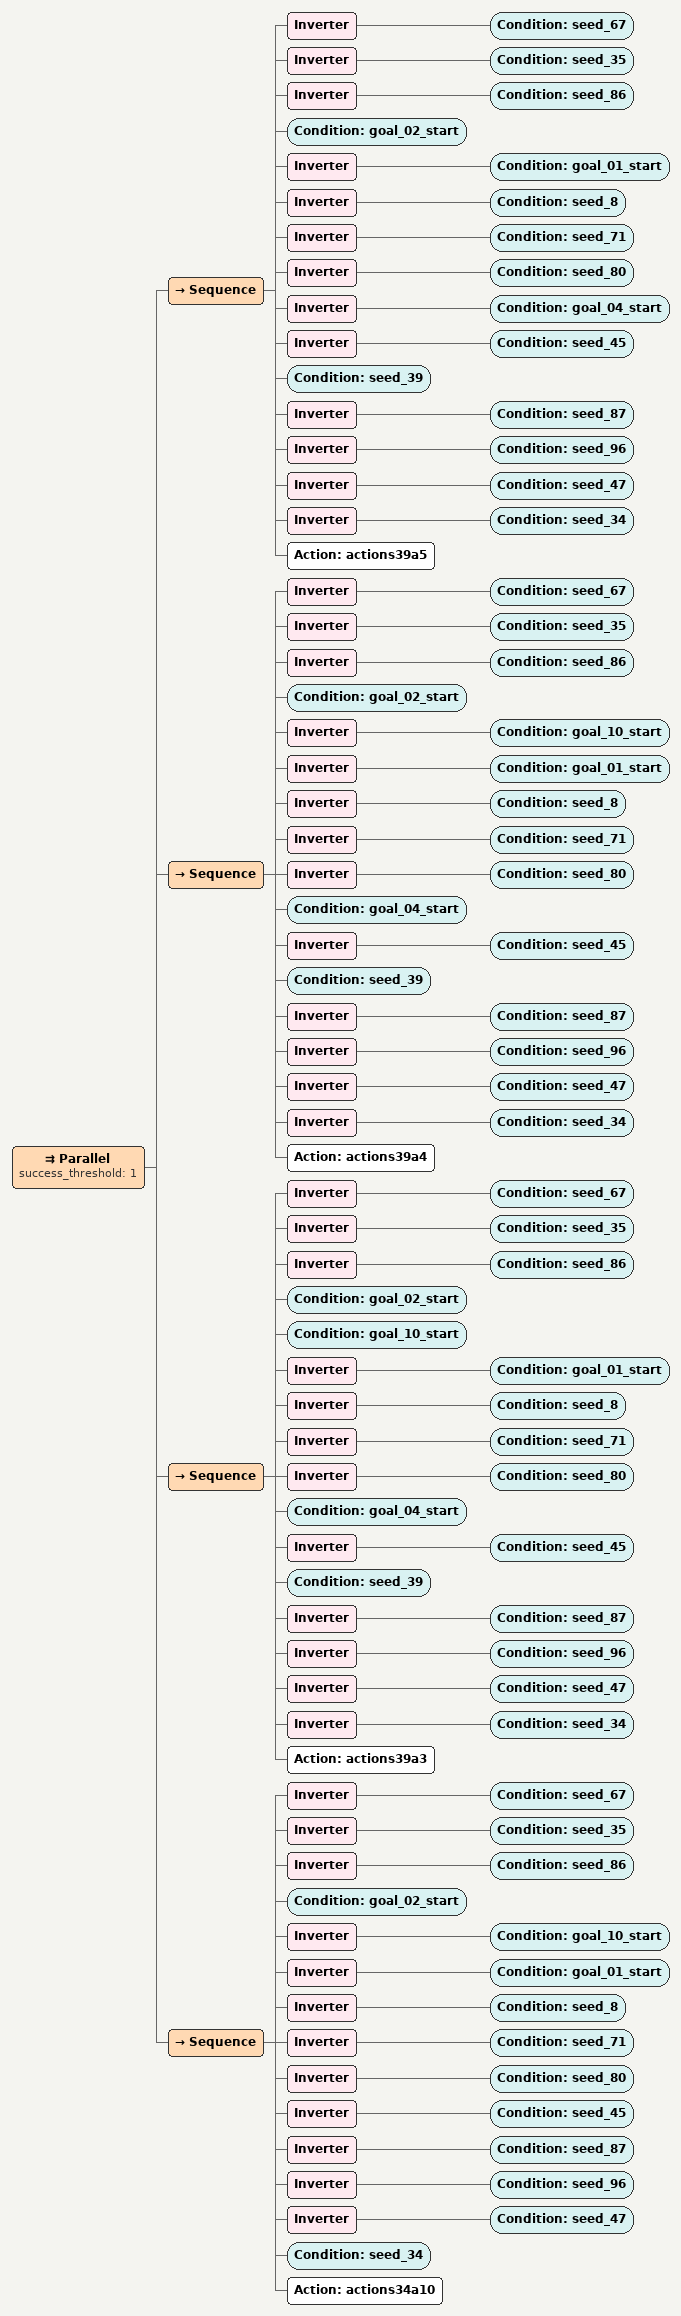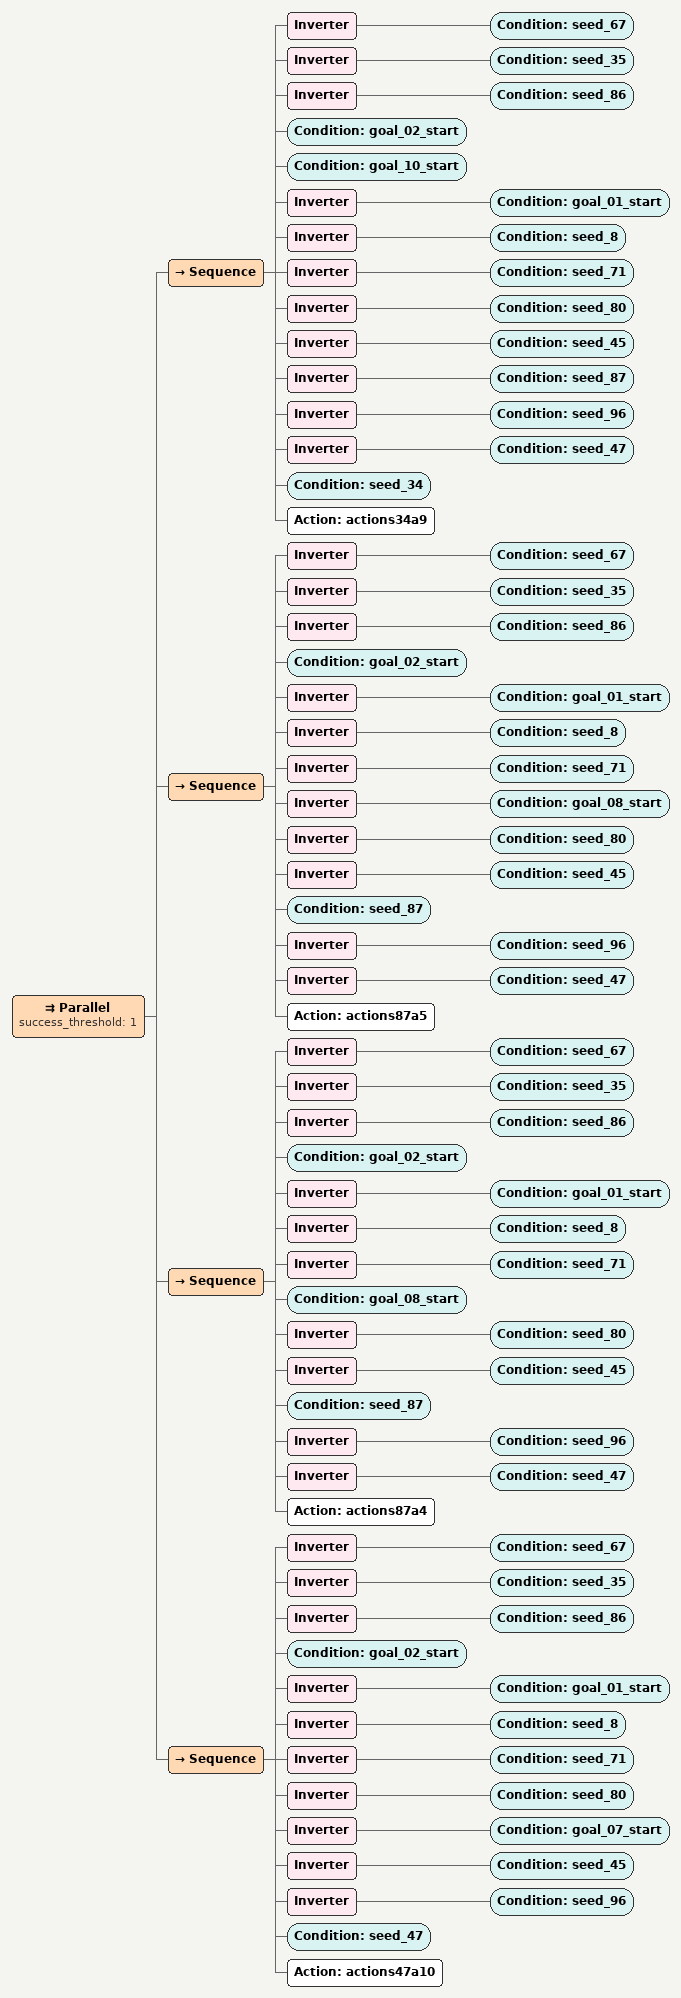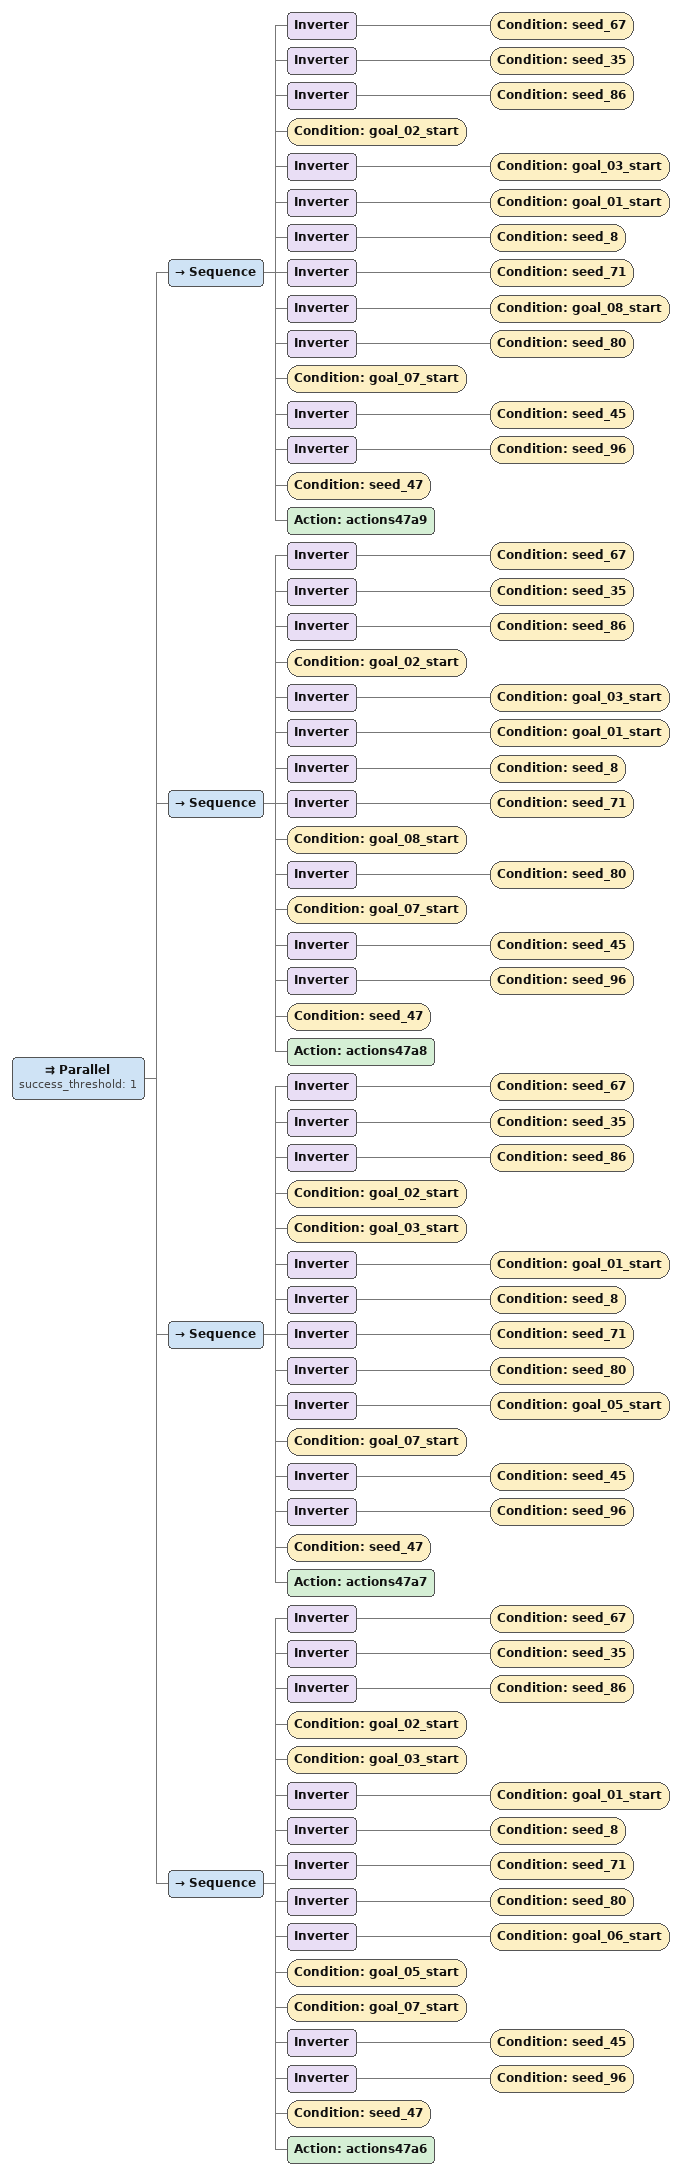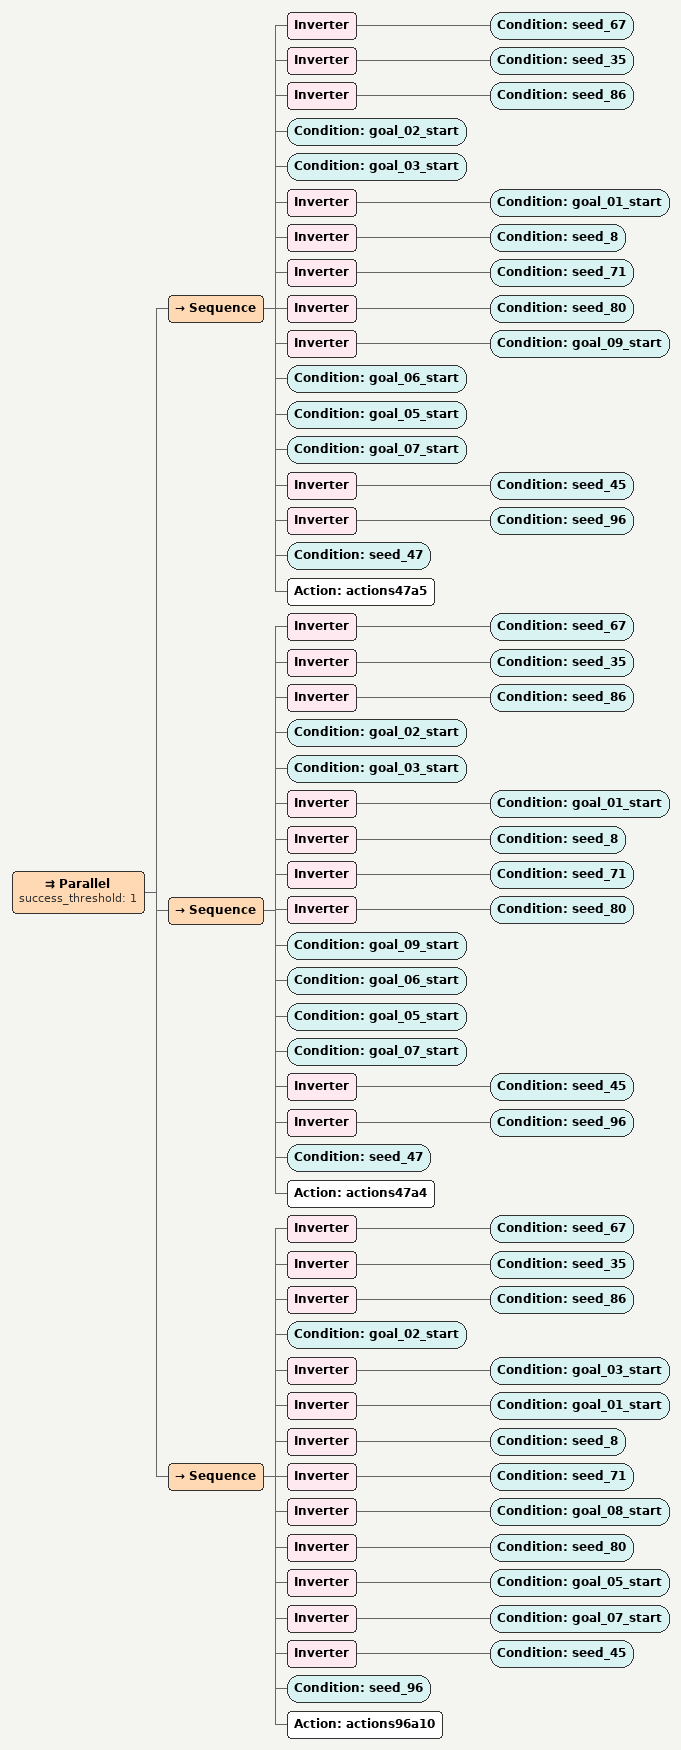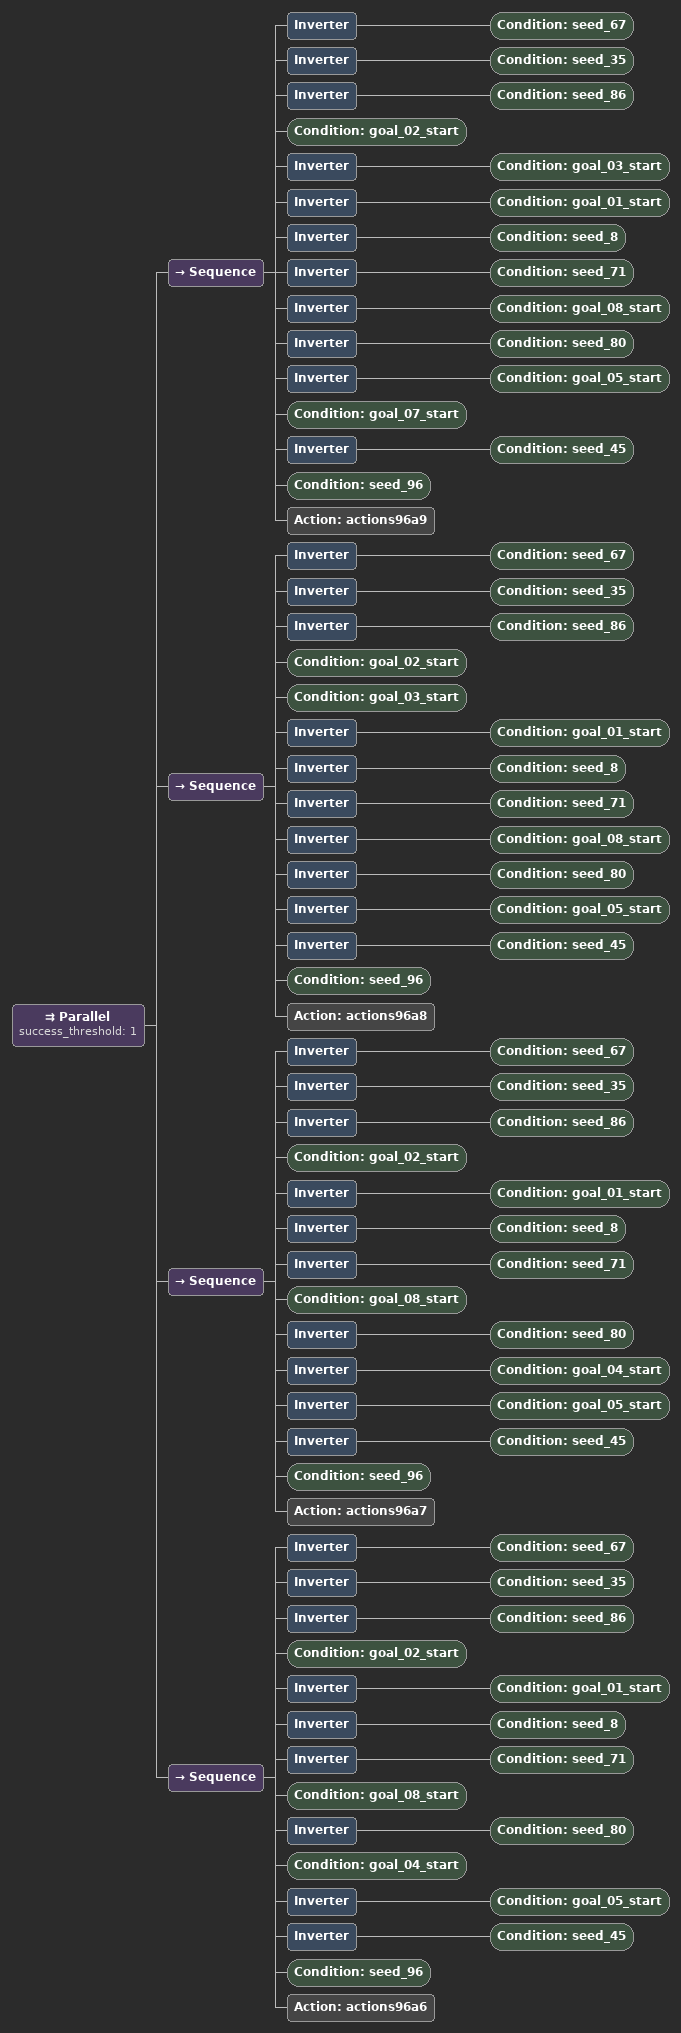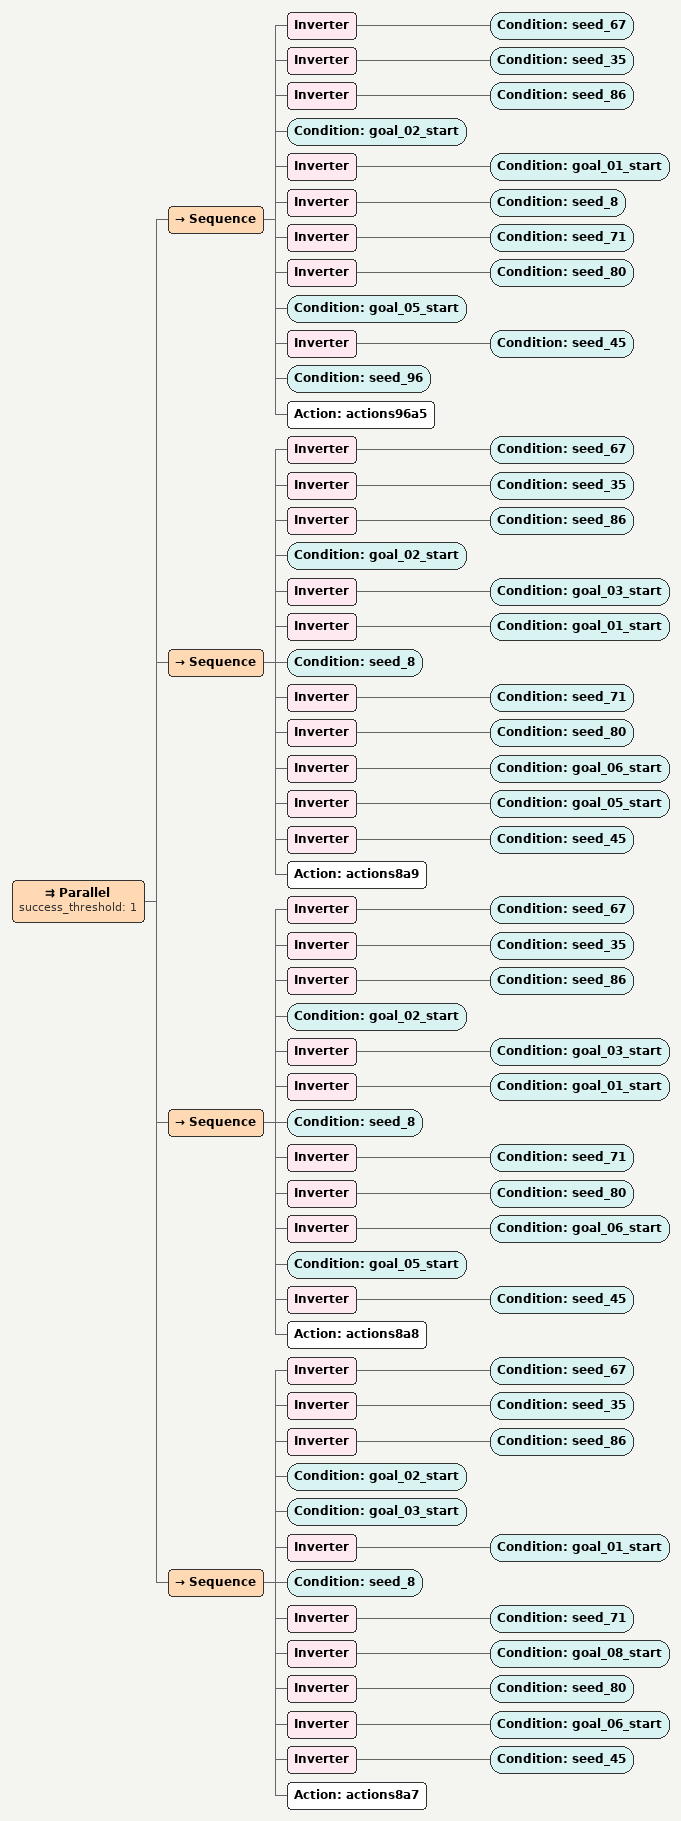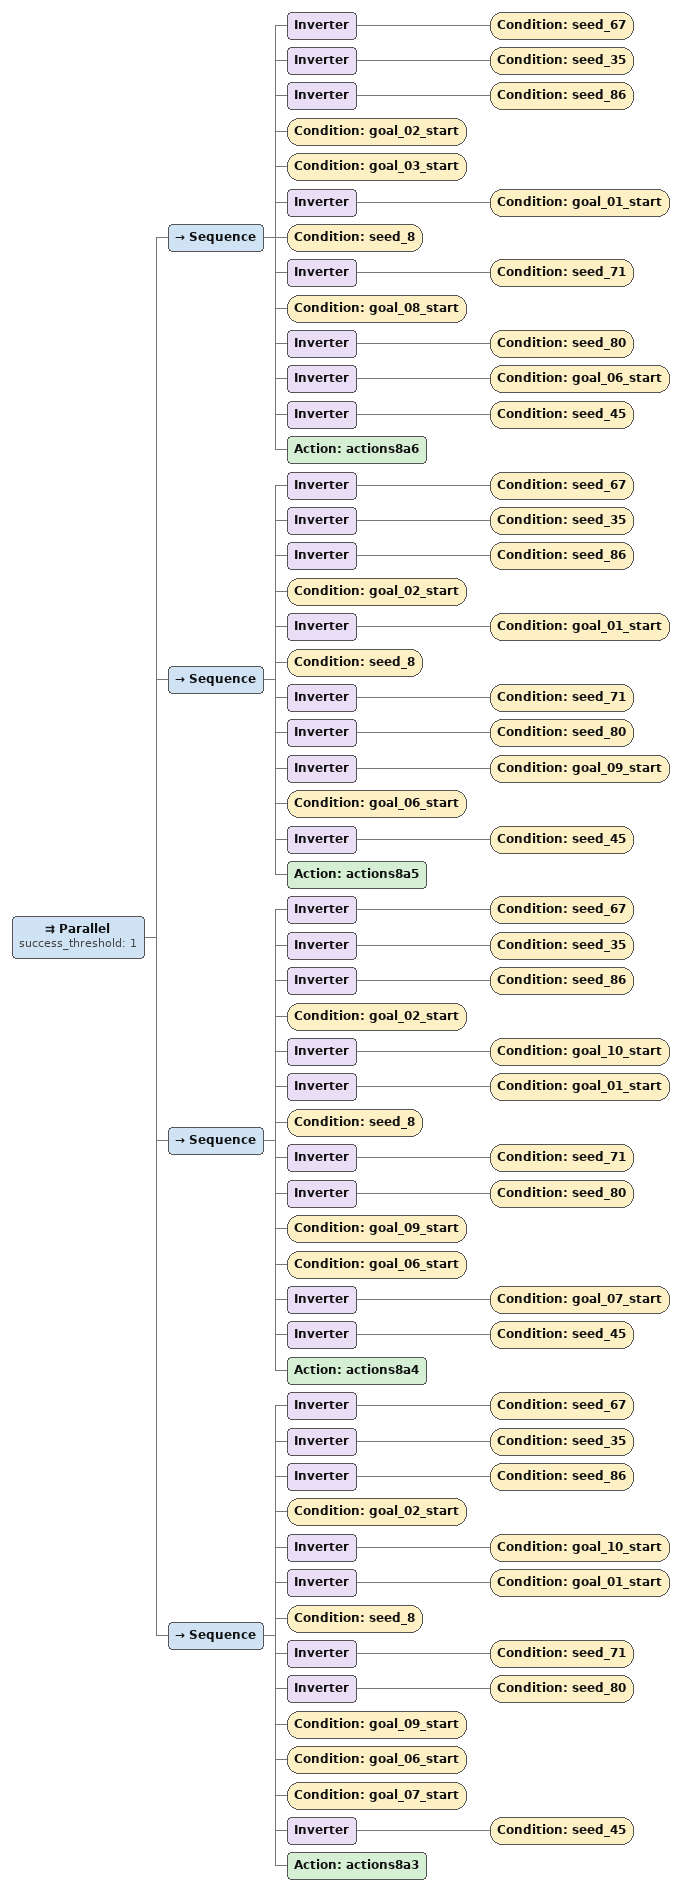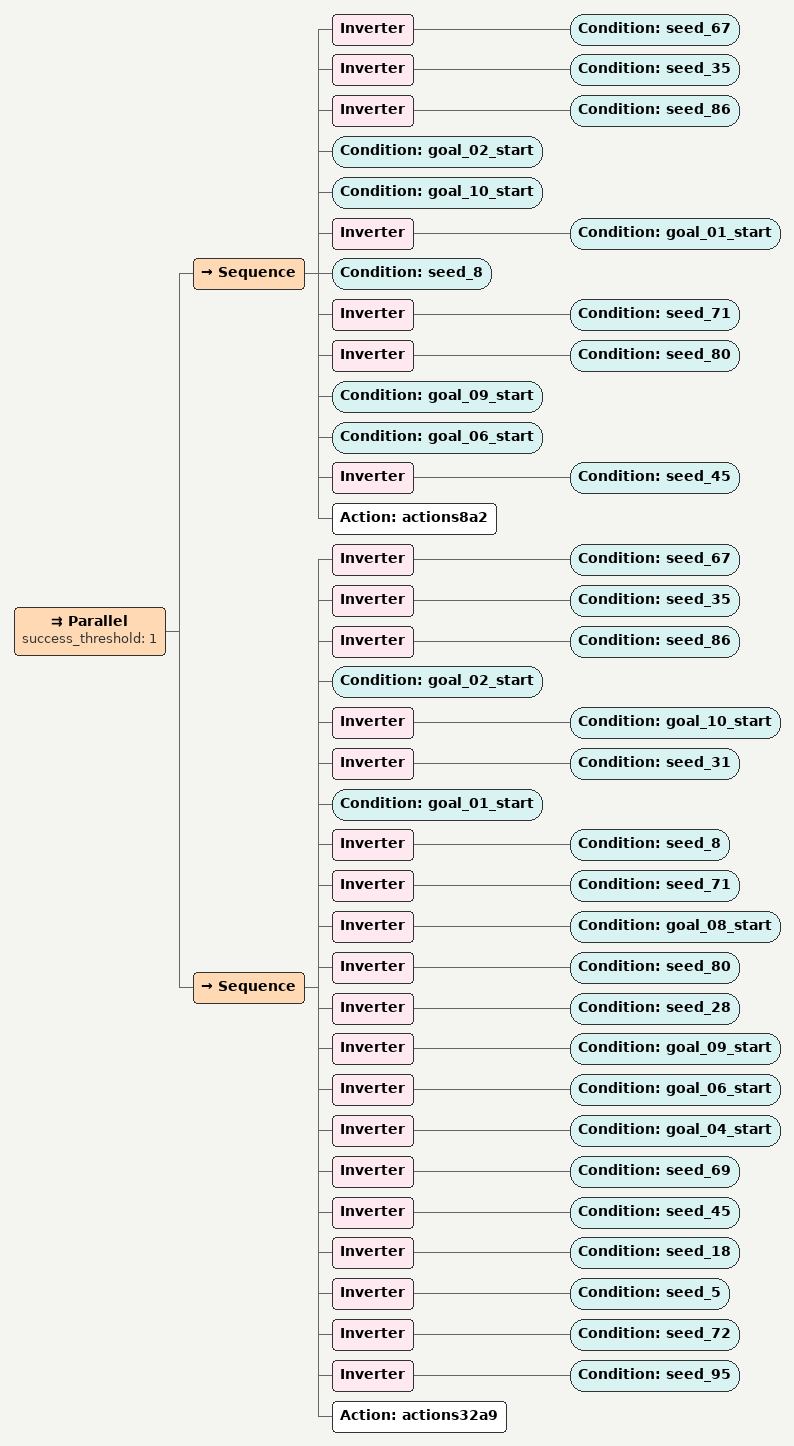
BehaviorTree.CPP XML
<Parallel success_threshold="1">
  <Sequence>
    <Inverter>
      <Condition ID="seed_67"/>
    </Inverter>
    <Inverter>
      <Condition ID="seed_35"/>
    </Inverter>
    <Inverter>
      <Condition ID="seed_86"/>
    </Inverter>
    <Condition ID="goal_02_start"/>
    <Inverter>
      <Condition ID="goal_01_start"/>
    </Inverter>
    <Inverter>
      <Condition ID="seed_8"/>
    </Inverter>
    <Inverter>
      <Condition ID="seed_71"/>
    </Inverter>
    <Inverter>
      <Condition ID="seed_80"/>
    </Inverter>
    <Inverter>
      <Condition ID="goal_04_start"/>
    </Inverter>
    <Inverter>
      <Condition ID="seed_45"/>
    </Inverter>
    <Condition ID="seed_39"/>
    <Inverter>
      <Condition ID="seed_87"/>
    </Inverter>
    <Inverter>
      <Condition ID="seed_96"/>
    </Inverter>
    <Inverter>
      <Condition ID="seed_47"/>
    </Inverter>
    <Inverter>
      <Condition ID="seed_34"/>
    </Inverter>
    <Action ID="actions39a5"/>
  </Sequence>
  <Sequence>
    <Inverter>
      <Condition ID="seed_67"/>
    </Inverter>
    <Inverter>
      <Condition ID="seed_35"/>
    </Inverter>
    <Inverter>
      <Condition ID="seed_86"/>
    </Inverter>
    <Condition ID="goal_02_start"/>
    <Inverter>
      <Condition ID="goal_10_start"/>
    </Inverter>
    <Inverter>
      <Condition ID="goal_01_start"/>
    </Inverter>
    <Inverter>
      <Condition ID="seed_8"/>
    </Inverter>
    <Inverter>
      <Condition ID="seed_71"/>
    </Inverter>
    <Inverter>
      <Condition ID="seed_80"/>
    </Inverter>
    <Condition ID="goal_04_start"/>
    <Inverter>
      <Condition ID="seed_45"/>
    </Inverter>
    <Condition ID="seed_39"/>
    <Inverter>
      <Condition ID="seed_87"/>
    </Inverter>
    <Inverter>
      <Condition ID="seed_96"/>
    </Inverter>
    <Inverter>
      <Condition ID="seed_47"/>
    </Inverter>
    <Inverter>
      <Condition ID="seed_34"/>
    </Inverter>
    <Action ID="actions39a4"/>
  </Sequence>
  <Sequence>
    <Inverter>
      <Condition ID="seed_67"/>
    </Inverter>
    <Inverter>
      <Condition ID="seed_35"/>
    </Inverter>
    <Inverter>
      <Condition ID="seed_86"/>
    </Inverter>
    <Condition ID="goal_02_start"/>
    <Condition ID="goal_10_start"/>
    <Inverter>
      <Condition ID="goal_01_start"/>
    </Inverter>
    <Inverter>
      <Condition ID="seed_8"/>
    </Inverter>
    <Inverter>
      <Condition ID="seed_71"/>
    </Inverter>
    <Inverter>
      <Condition ID="seed_80"/>
    </Inverter>
    <Condition ID="goal_04_start"/>
    <Inverter>
      <Condition ID="seed_45"/>
    </Inverter>
    <Condition ID="seed_39"/>
    <Inverter>
      <Condition ID="seed_87"/>
    </Inverter>
    <Inverter>
      <Condition ID="seed_96"/>
    </Inverter>
    <Inverter>
      <Condition ID="seed_47"/>
    </Inverter>
    <Inverter>
      <Condition ID="seed_34"/>
    </Inverter>
    <Action ID="actions39a3"/>
  </Sequence>
  <Sequence>
    <Inverter>
      <Condition ID="seed_67"/>
    </Inverter>
    <Inverter>
      <Condition ID="seed_35"/>
    </Inverter>
    <Inverter>
      <Condition ID="seed_86"/>
    </Inverter>
    <Condition ID="goal_02_start"/>
    <Inverter>
      <Condition ID="goal_10_start"/>
    </Inverter>
    <Inverter>
      <Condition ID="goal_01_start"/>
    </Inverter>
    <Inverter>
      <Condition ID="seed_8"/>
    </Inverter>
    <Inverter>
      <Condition ID="seed_71"/>
    </Inverter>
    <Inverter>
      <Condition ID="seed_80"/>
    </Inverter>
    <Inverter>
      <Condition ID="seed_45"/>
    </Inverter>
    <Inverter>
      <Condition ID="seed_87"/>
    </Inverter>
    <Inverter>
      <Condition ID="seed_96"/>
    </Inverter>
    <Inverter>
      <Condition ID="seed_47"/>
    </Inverter>
    <Condition ID="seed_34"/>
    <Action ID="actions34a10"/>
  </Sequence>
</Parallel>

<Parallel success_threshold="1">
  <Sequence>
    <Inverter>
      <Condition ID="seed_67"/>
    </Inverter>
    <Inverter>
      <Condition ID="seed_35"/>
    </Inverter>
    <Inverter>
      <Condition ID="seed_86"/>
    </Inverter>
    <Condition ID="goal_02_start"/>
    <Condition ID="goal_10_start"/>
    <Inverter>
      <Condition ID="goal_01_start"/>
    </Inverter>
    <Inverter>
      <Condition ID="seed_8"/>
    </Inverter>
    <Inverter>
      <Condition ID="seed_71"/>
    </Inverter>
    <Inverter>
      <Condition ID="seed_80"/>
    </Inverter>
    <Inverter>
      <Condition ID="seed_45"/>
    </Inverter>
    <Inverter>
      <Condition ID="seed_87"/>
    </Inverter>
    <Inverter>
      <Condition ID="seed_96"/>
    </Inverter>
    <Inverter>
      <Condition ID="seed_47"/>
    </Inverter>
    <Condition ID="seed_34"/>
    <Action ID="actions34a9"/>
  </Sequence>
  <Sequence>
    <Inverter>
      <Condition ID="seed_67"/>
    </Inverter>
    <Inverter>
      <Condition ID="seed_35"/>
    </Inverter>
    <Inverter>
      <Condition ID="seed_86"/>
    </Inverter>
    <Condition ID="goal_02_start"/>
    <Inverter>
      <Condition ID="goal_01_start"/>
    </Inverter>
    <Inverter>
      <Condition ID="seed_8"/>
    </Inverter>
    <Inverter>
      <Condition ID="seed_71"/>
    </Inverter>
    <Inverter>
      <Condition ID="goal_08_start"/>
    </Inverter>
    <Inverter>
      <Condition ID="seed_80"/>
    </Inverter>
    <Inverter>
      <Condition ID="seed_45"/>
    </Inverter>
    <Condition ID="seed_87"/>
    <Inverter>
      <Condition ID="seed_96"/>
    </Inverter>
    <Inverter>
      <Condition ID="seed_47"/>
    </Inverter>
    <Action ID="actions87a5"/>
  </Sequence>
  <Sequence>
    <Inverter>
      <Condition ID="seed_67"/>
    </Inverter>
    <Inverter>
      <Condition ID="seed_35"/>
    </Inverter>
    <Inverter>
      <Condition ID="seed_86"/>
    </Inverter>
    <Condition ID="goal_02_start"/>
    <Inverter>
      <Condition ID="goal_01_start"/>
    </Inverter>
    <Inverter>
      <Condition ID="seed_8"/>
    </Inverter>
    <Inverter>
      <Condition ID="seed_71"/>
    </Inverter>
    <Condition ID="goal_08_start"/>
    <Inverter>
      <Condition ID="seed_80"/>
    </Inverter>
    <Inverter>
      <Condition ID="seed_45"/>
    </Inverter>
    <Condition ID="seed_87"/>
    <Inverter>
      <Condition ID="seed_96"/>
    </Inverter>
    <Inverter>
      <Condition ID="seed_47"/>
    </Inverter>
    <Action ID="actions87a4"/>
  </Sequence>
  <Sequence>
    <Inverter>
      <Condition ID="seed_67"/>
    </Inverter>
    <Inverter>
      <Condition ID="seed_35"/>
    </Inverter>
    <Inverter>
      <Condition ID="seed_86"/>
    </Inverter>
    <Condition ID="goal_02_start"/>
    <Inverter>
      <Condition ID="goal_01_start"/>
    </Inverter>
    <Inverter>
      <Condition ID="seed_8"/>
    </Inverter>
    <Inverter>
      <Condition ID="seed_71"/>
    </Inverter>
    <Inverter>
      <Condition ID="seed_80"/>
    </Inverter>
    <Inverter>
      <Condition ID="goal_07_start"/>
    </Inverter>
    <Inverter>
      <Condition ID="seed_45"/>
    </Inverter>
    <Inverter>
      <Condition ID="seed_96"/>
    </Inverter>
    <Condition ID="seed_47"/>
    <Action ID="actions47a10"/>
  </Sequence>
</Parallel>

<Parallel success_threshold="1">
  <Sequence>
    <Inverter>
      <Condition ID="seed_67"/>
    </Inverter>
    <Inverter>
      <Condition ID="seed_35"/>
    </Inverter>
    <Inverter>
      <Condition ID="seed_86"/>
    </Inverter>
    <Condition ID="goal_02_start"/>
    <Inverter>
      <Condition ID="goal_03_start"/>
    </Inverter>
    <Inverter>
      <Condition ID="goal_01_start"/>
    </Inverter>
    <Inverter>
      <Condition ID="seed_8"/>
    </Inverter>
    <Inverter>
      <Condition ID="seed_71"/>
    </Inverter>
    <Inverter>
      <Condition ID="goal_08_start"/>
    </Inverter>
    <Inverter>
      <Condition ID="seed_80"/>
    </Inverter>
    <Condition ID="goal_07_start"/>
    <Inverter>
      <Condition ID="seed_45"/>
    </Inverter>
    <Inverter>
      <Condition ID="seed_96"/>
    </Inverter>
    <Condition ID="seed_47"/>
    <Action ID="actions47a9"/>
  </Sequence>
  <Sequence>
    <Inverter>
      <Condition ID="seed_67"/>
    </Inverter>
    <Inverter>
      <Condition ID="seed_35"/>
    </Inverter>
    <Inverter>
      <Condition ID="seed_86"/>
    </Inverter>
    <Condition ID="goal_02_start"/>
    <Inverter>
      <Condition ID="goal_03_start"/>
    </Inverter>
    <Inverter>
      <Condition ID="goal_01_start"/>
    </Inverter>
    <Inverter>
      <Condition ID="seed_8"/>
    </Inverter>
    <Inverter>
      <Condition ID="seed_71"/>
    </Inverter>
    <Condition ID="goal_08_start"/>
    <Inverter>
      <Condition ID="seed_80"/>
    </Inverter>
    <Condition ID="goal_07_start"/>
    <Inverter>
      <Condition ID="seed_45"/>
    </Inverter>
    <Inverter>
      <Condition ID="seed_96"/>
    </Inverter>
    <Condition ID="seed_47"/>
    <Action ID="actions47a8"/>
  </Sequence>
  <Sequence>
    <Inverter>
      <Condition ID="seed_67"/>
    </Inverter>
    <Inverter>
      <Condition ID="seed_35"/>
    </Inverter>
    <Inverter>
      <Condition ID="seed_86"/>
    </Inverter>
    <Condition ID="goal_02_start"/>
    <Condition ID="goal_03_start"/>
    <Inverter>
      <Condition ID="goal_01_start"/>
    </Inverter>
    <Inverter>
      <Condition ID="seed_8"/>
    </Inverter>
    <Inverter>
      <Condition ID="seed_71"/>
    </Inverter>
    <Inverter>
      <Condition ID="seed_80"/>
    </Inverter>
    <Inverter>
      <Condition ID="goal_05_start"/>
    </Inverter>
    <Condition ID="goal_07_start"/>
    <Inverter>
      <Condition ID="seed_45"/>
    </Inverter>
    <Inverter>
      <Condition ID="seed_96"/>
    </Inverter>
    <Condition ID="seed_47"/>
    <Action ID="actions47a7"/>
  </Sequence>
  <Sequence>
    <Inverter>
      <Condition ID="seed_67"/>
    </Inverter>
    <Inverter>
      <Condition ID="seed_35"/>
    </Inverter>
    <Inverter>
      <Condition ID="seed_86"/>
    </Inverter>
    <Condition ID="goal_02_start"/>
    <Condition ID="goal_03_start"/>
    <Inverter>
      <Condition ID="goal_01_start"/>
    </Inverter>
    <Inverter>
      <Condition ID="seed_8"/>
    </Inverter>
    <Inverter>
      <Condition ID="seed_71"/>
    </Inverter>
    <Inverter>
      <Condition ID="seed_80"/>
    </Inverter>
    <Inverter>
      <Condition ID="goal_06_start"/>
    </Inverter>
    <Condition ID="goal_05_start"/>
    <Condition ID="goal_07_start"/>
    <Inverter>
      <Condition ID="seed_45"/>
    </Inverter>
    <Inverter>
      <Condition ID="seed_96"/>
    </Inverter>
    <Condition ID="seed_47"/>
    <Action ID="actions47a6"/>
  </Sequence>
</Parallel>

<Parallel success_threshold="1">
  <Sequence>
    <Inverter>
      <Condition ID="seed_67"/>
    </Inverter>
    <Inverter>
      <Condition ID="seed_35"/>
    </Inverter>
    <Inverter>
      <Condition ID="seed_86"/>
    </Inverter>
    <Condition ID="goal_02_start"/>
    <Condition ID="goal_03_start"/>
    <Inverter>
      <Condition ID="goal_01_start"/>
    </Inverter>
    <Inverter>
      <Condition ID="seed_8"/>
    </Inverter>
    <Inverter>
      <Condition ID="seed_71"/>
    </Inverter>
    <Inverter>
      <Condition ID="seed_80"/>
    </Inverter>
    <Inverter>
      <Condition ID="goal_09_start"/>
    </Inverter>
    <Condition ID="goal_06_start"/>
    <Condition ID="goal_05_start"/>
    <Condition ID="goal_07_start"/>
    <Inverter>
      <Condition ID="seed_45"/>
    </Inverter>
    <Inverter>
      <Condition ID="seed_96"/>
    </Inverter>
    <Condition ID="seed_47"/>
    <Action ID="actions47a5"/>
  </Sequence>
  <Sequence>
    <Inverter>
      <Condition ID="seed_67"/>
    </Inverter>
    <Inverter>
      <Condition ID="seed_35"/>
    </Inverter>
    <Inverter>
      <Condition ID="seed_86"/>
    </Inverter>
    <Condition ID="goal_02_start"/>
    <Condition ID="goal_03_start"/>
    <Inverter>
      <Condition ID="goal_01_start"/>
    </Inverter>
    <Inverter>
      <Condition ID="seed_8"/>
    </Inverter>
    <Inverter>
      <Condition ID="seed_71"/>
    </Inverter>
    <Inverter>
      <Condition ID="seed_80"/>
    </Inverter>
    <Condition ID="goal_09_start"/>
    <Condition ID="goal_06_start"/>
    <Condition ID="goal_05_start"/>
    <Condition ID="goal_07_start"/>
    <Inverter>
      <Condition ID="seed_45"/>
    </Inverter>
    <Inverter>
      <Condition ID="seed_96"/>
    </Inverter>
    <Condition ID="seed_47"/>
    <Action ID="actions47a4"/>
  </Sequence>
  <Sequence>
    <Inverter>
      <Condition ID="seed_67"/>
    </Inverter>
    <Inverter>
      <Condition ID="seed_35"/>
    </Inverter>
    <Inverter>
      <Condition ID="seed_86"/>
    </Inverter>
    <Condition ID="goal_02_start"/>
    <Inverter>
      <Condition ID="goal_03_start"/>
    </Inverter>
    <Inverter>
      <Condition ID="goal_01_start"/>
    </Inverter>
    <Inverter>
      <Condition ID="seed_8"/>
    </Inverter>
    <Inverter>
      <Condition ID="seed_71"/>
    </Inverter>
    <Inverter>
      <Condition ID="goal_08_start"/>
    </Inverter>
    <Inverter>
      <Condition ID="seed_80"/>
    </Inverter>
    <Inverter>
      <Condition ID="goal_05_start"/>
    </Inverter>
    <Inverter>
      <Condition ID="goal_07_start"/>
    </Inverter>
    <Inverter>
      <Condition ID="seed_45"/>
    </Inverter>
    <Condition ID="seed_96"/>
    <Action ID="actions96a10"/>
  </Sequence>
</Parallel>

<Parallel success_threshold="1">
  <Sequence>
    <Inverter>
      <Condition ID="seed_67"/>
    </Inverter>
    <Inverter>
      <Condition ID="seed_35"/>
    </Inverter>
    <Inverter>
      <Condition ID="seed_86"/>
    </Inverter>
    <Condition ID="goal_02_start"/>
    <Inverter>
      <Condition ID="goal_03_start"/>
    </Inverter>
    <Inverter>
      <Condition ID="goal_01_start"/>
    </Inverter>
    <Inverter>
      <Condition ID="seed_8"/>
    </Inverter>
    <Inverter>
      <Condition ID="seed_71"/>
    </Inverter>
    <Inverter>
      <Condition ID="goal_08_start"/>
    </Inverter>
    <Inverter>
      <Condition ID="seed_80"/>
    </Inverter>
    <Inverter>
      <Condition ID="goal_05_start"/>
    </Inverter>
    <Condition ID="goal_07_start"/>
    <Inverter>
      <Condition ID="seed_45"/>
    </Inverter>
    <Condition ID="seed_96"/>
    <Action ID="actions96a9"/>
  </Sequence>
  <Sequence>
    <Inverter>
      <Condition ID="seed_67"/>
    </Inverter>
    <Inverter>
      <Condition ID="seed_35"/>
    </Inverter>
    <Inverter>
      <Condition ID="seed_86"/>
    </Inverter>
    <Condition ID="goal_02_start"/>
    <Condition ID="goal_03_start"/>
    <Inverter>
      <Condition ID="goal_01_start"/>
    </Inverter>
    <Inverter>
      <Condition ID="seed_8"/>
    </Inverter>
    <Inverter>
      <Condition ID="seed_71"/>
    </Inverter>
    <Inverter>
      <Condition ID="goal_08_start"/>
    </Inverter>
    <Inverter>
      <Condition ID="seed_80"/>
    </Inverter>
    <Inverter>
      <Condition ID="goal_05_start"/>
    </Inverter>
    <Inverter>
      <Condition ID="seed_45"/>
    </Inverter>
    <Condition ID="seed_96"/>
    <Action ID="actions96a8"/>
  </Sequence>
  <Sequence>
    <Inverter>
      <Condition ID="seed_67"/>
    </Inverter>
    <Inverter>
      <Condition ID="seed_35"/>
    </Inverter>
    <Inverter>
      <Condition ID="seed_86"/>
    </Inverter>
    <Condition ID="goal_02_start"/>
    <Inverter>
      <Condition ID="goal_01_start"/>
    </Inverter>
    <Inverter>
      <Condition ID="seed_8"/>
    </Inverter>
    <Inverter>
      <Condition ID="seed_71"/>
    </Inverter>
    <Condition ID="goal_08_start"/>
    <Inverter>
      <Condition ID="seed_80"/>
    </Inverter>
    <Inverter>
      <Condition ID="goal_04_start"/>
    </Inverter>
    <Inverter>
      <Condition ID="goal_05_start"/>
    </Inverter>
    <Inverter>
      <Condition ID="seed_45"/>
    </Inverter>
    <Condition ID="seed_96"/>
    <Action ID="actions96a7"/>
  </Sequence>
  <Sequence>
    <Inverter>
      <Condition ID="seed_67"/>
    </Inverter>
    <Inverter>
      <Condition ID="seed_35"/>
    </Inverter>
    <Inverter>
      <Condition ID="seed_86"/>
    </Inverter>
    <Condition ID="goal_02_start"/>
    <Inverter>
      <Condition ID="goal_01_start"/>
    </Inverter>
    <Inverter>
      <Condition ID="seed_8"/>
    </Inverter>
    <Inverter>
      <Condition ID="seed_71"/>
    </Inverter>
    <Condition ID="goal_08_start"/>
    <Inverter>
      <Condition ID="seed_80"/>
    </Inverter>
    <Condition ID="goal_04_start"/>
    <Inverter>
      <Condition ID="goal_05_start"/>
    </Inverter>
    <Inverter>
      <Condition ID="seed_45"/>
    </Inverter>
    <Condition ID="seed_96"/>
    <Action ID="actions96a6"/>
  </Sequence>
</Parallel>

<Parallel success_threshold="1">
  <Sequence>
    <Inverter>
      <Condition ID="seed_67"/>
    </Inverter>
    <Inverter>
      <Condition ID="seed_35"/>
    </Inverter>
    <Inverter>
      <Condition ID="seed_86"/>
    </Inverter>
    <Condition ID="goal_02_start"/>
    <Inverter>
      <Condition ID="goal_01_start"/>
    </Inverter>
    <Inverter>
      <Condition ID="seed_8"/>
    </Inverter>
    <Inverter>
      <Condition ID="seed_71"/>
    </Inverter>
    <Inverter>
      <Condition ID="seed_80"/>
    </Inverter>
    <Condition ID="goal_05_start"/>
    <Inverter>
      <Condition ID="seed_45"/>
    </Inverter>
    <Condition ID="seed_96"/>
    <Action ID="actions96a5"/>
  </Sequence>
  <Sequence>
    <Inverter>
      <Condition ID="seed_67"/>
    </Inverter>
    <Inverter>
      <Condition ID="seed_35"/>
    </Inverter>
    <Inverter>
      <Condition ID="seed_86"/>
    </Inverter>
    <Condition ID="goal_02_start"/>
    <Inverter>
      <Condition ID="goal_03_start"/>
    </Inverter>
    <Inverter>
      <Condition ID="goal_01_start"/>
    </Inverter>
    <Condition ID="seed_8"/>
    <Inverter>
      <Condition ID="seed_71"/>
    </Inverter>
    <Inverter>
      <Condition ID="seed_80"/>
    </Inverter>
    <Inverter>
      <Condition ID="goal_06_start"/>
    </Inverter>
    <Inverter>
      <Condition ID="goal_05_start"/>
    </Inverter>
    <Inverter>
      <Condition ID="seed_45"/>
    </Inverter>
    <Action ID="actions8a9"/>
  </Sequence>
  <Sequence>
    <Inverter>
      <Condition ID="seed_67"/>
    </Inverter>
    <Inverter>
      <Condition ID="seed_35"/>
    </Inverter>
    <Inverter>
      <Condition ID="seed_86"/>
    </Inverter>
    <Condition ID="goal_02_start"/>
    <Inverter>
      <Condition ID="goal_03_start"/>
    </Inverter>
    <Inverter>
      <Condition ID="goal_01_start"/>
    </Inverter>
    <Condition ID="seed_8"/>
    <Inverter>
      <Condition ID="seed_71"/>
    </Inverter>
    <Inverter>
      <Condition ID="seed_80"/>
    </Inverter>
    <Inverter>
      <Condition ID="goal_06_start"/>
    </Inverter>
    <Condition ID="goal_05_start"/>
    <Inverter>
      <Condition ID="seed_45"/>
    </Inverter>
    <Action ID="actions8a8"/>
  </Sequence>
  <Sequence>
    <Inverter>
      <Condition ID="seed_67"/>
    </Inverter>
    <Inverter>
      <Condition ID="seed_35"/>
    </Inverter>
    <Inverter>
      <Condition ID="seed_86"/>
    </Inverter>
    <Condition ID="goal_02_start"/>
    <Condition ID="goal_03_start"/>
    <Inverter>
      <Condition ID="goal_01_start"/>
    </Inverter>
    <Condition ID="seed_8"/>
    <Inverter>
      <Condition ID="seed_71"/>
    </Inverter>
    <Inverter>
      <Condition ID="goal_08_start"/>
    </Inverter>
    <Inverter>
      <Condition ID="seed_80"/>
    </Inverter>
    <Inverter>
      <Condition ID="goal_06_start"/>
    </Inverter>
    <Inverter>
      <Condition ID="seed_45"/>
    </Inverter>
    <Action ID="actions8a7"/>
  </Sequence>
</Parallel>

<Parallel success_threshold="1">
  <Sequence>
    <Inverter>
      <Condition ID="seed_67"/>
    </Inverter>
    <Inverter>
      <Condition ID="seed_35"/>
    </Inverter>
    <Inverter>
      <Condition ID="seed_86"/>
    </Inverter>
    <Condition ID="goal_02_start"/>
    <Condition ID="goal_03_start"/>
    <Inverter>
      <Condition ID="goal_01_start"/>
    </Inverter>
    <Condition ID="seed_8"/>
    <Inverter>
      <Condition ID="seed_71"/>
    </Inverter>
    <Condition ID="goal_08_start"/>
    <Inverter>
      <Condition ID="seed_80"/>
    </Inverter>
    <Inverter>
      <Condition ID="goal_06_start"/>
    </Inverter>
    <Inverter>
      <Condition ID="seed_45"/>
    </Inverter>
    <Action ID="actions8a6"/>
  </Sequence>
  <Sequence>
    <Inverter>
      <Condition ID="seed_67"/>
    </Inverter>
    <Inverter>
      <Condition ID="seed_35"/>
    </Inverter>
    <Inverter>
      <Condition ID="seed_86"/>
    </Inverter>
    <Condition ID="goal_02_start"/>
    <Inverter>
      <Condition ID="goal_01_start"/>
    </Inverter>
    <Condition ID="seed_8"/>
    <Inverter>
      <Condition ID="seed_71"/>
    </Inverter>
    <Inverter>
      <Condition ID="seed_80"/>
    </Inverter>
    <Inverter>
      <Condition ID="goal_09_start"/>
    </Inverter>
    <Condition ID="goal_06_start"/>
    <Inverter>
      <Condition ID="seed_45"/>
    </Inverter>
    <Action ID="actions8a5"/>
  </Sequence>
  <Sequence>
    <Inverter>
      <Condition ID="seed_67"/>
    </Inverter>
    <Inverter>
      <Condition ID="seed_35"/>
    </Inverter>
    <Inverter>
      <Condition ID="seed_86"/>
    </Inverter>
    <Condition ID="goal_02_start"/>
    <Inverter>
      <Condition ID="goal_10_start"/>
    </Inverter>
    <Inverter>
      <Condition ID="goal_01_start"/>
    </Inverter>
    <Condition ID="seed_8"/>
    <Inverter>
      <Condition ID="seed_71"/>
    </Inverter>
    <Inverter>
      <Condition ID="seed_80"/>
    </Inverter>
    <Condition ID="goal_09_start"/>
    <Condition ID="goal_06_start"/>
    <Inverter>
      <Condition ID="goal_07_start"/>
    </Inverter>
    <Inverter>
      <Condition ID="seed_45"/>
    </Inverter>
    <Action ID="actions8a4"/>
  </Sequence>
  <Sequence>
    <Inverter>
      <Condition ID="seed_67"/>
    </Inverter>
    <Inverter>
      <Condition ID="seed_35"/>
    </Inverter>
    <Inverter>
      <Condition ID="seed_86"/>
    </Inverter>
    <Condition ID="goal_02_start"/>
    <Inverter>
      <Condition ID="goal_10_start"/>
    </Inverter>
    <Inverter>
      <Condition ID="goal_01_start"/>
    </Inverter>
    <Condition ID="seed_8"/>
    <Inverter>
      <Condition ID="seed_71"/>
    </Inverter>
    <Inverter>
      <Condition ID="seed_80"/>
    </Inverter>
    <Condition ID="goal_09_start"/>
    <Condition ID="goal_06_start"/>
    <Condition ID="goal_07_start"/>
    <Inverter>
      <Condition ID="seed_45"/>
    </Inverter>
    <Action ID="actions8a3"/>
  </Sequence>
</Parallel>

<Parallel success_threshold="1">
  <Sequence>
    <Inverter>
      <Condition ID="seed_67"/>
    </Inverter>
    <Inverter>
      <Condition ID="seed_35"/>
    </Inverter>
    <Inverter>
      <Condition ID="seed_86"/>
    </Inverter>
    <Condition ID="goal_02_start"/>
    <Condition ID="goal_10_start"/>
    <Inverter>
      <Condition ID="goal_01_start"/>
    </Inverter>
    <Condition ID="seed_8"/>
    <Inverter>
      <Condition ID="seed_71"/>
    </Inverter>
    <Inverter>
      <Condition ID="seed_80"/>
    </Inverter>
    <Condition ID="goal_09_start"/>
    <Condition ID="goal_06_start"/>
    <Inverter>
      <Condition ID="seed_45"/>
    </Inverter>
    <Action ID="actions8a2"/>
  </Sequence>
  <Sequence>
    <Inverter>
      <Condition ID="seed_67"/>
    </Inverter>
    <Inverter>
      <Condition ID="seed_35"/>
    </Inverter>
    <Inverter>
      <Condition ID="seed_86"/>
    </Inverter>
    <Condition ID="goal_02_start"/>
    <Inverter>
      <Condition ID="goal_10_start"/>
    </Inverter>
    <Inverter>
      <Condition ID="seed_31"/>
    </Inverter>
    <Condition ID="goal_01_start"/>
    <Inverter>
      <Condition ID="seed_8"/>
    </Inverter>
    <Inverter>
      <Condition ID="seed_71"/>
    </Inverter>
    <Inverter>
      <Condition ID="goal_08_start"/>
    </Inverter>
    <Inverter>
      <Condition ID="seed_80"/>
    </Inverter>
    <Inverter>
      <Condition ID="seed_28"/>
    </Inverter>
    <Inverter>
      <Condition ID="goal_09_start"/>
    </Inverter>
    <Inverter>
      <Condition ID="goal_06_start"/>
    </Inverter>
    <Inverter>
      <Condition ID="goal_04_start"/>
    </Inverter>
    <Inverter>
      <Condition ID="seed_69"/>
    </Inverter>
    <Inverter>
      <Condition ID="seed_45"/>
    </Inverter>
    <Inverter>
      <Condition ID="seed_18"/>
    </Inverter>
    <Inverter>
      <Condition ID="seed_5"/>
    </Inverter>
    <Inverter>
      <Condition ID="seed_72"/>
    </Inverter>
    <Inverter>
      <Condition ID="seed_95"/>
    </Inverter>
    <Action ID="actions32a9"/>
  </Sequence>
</Parallel>
